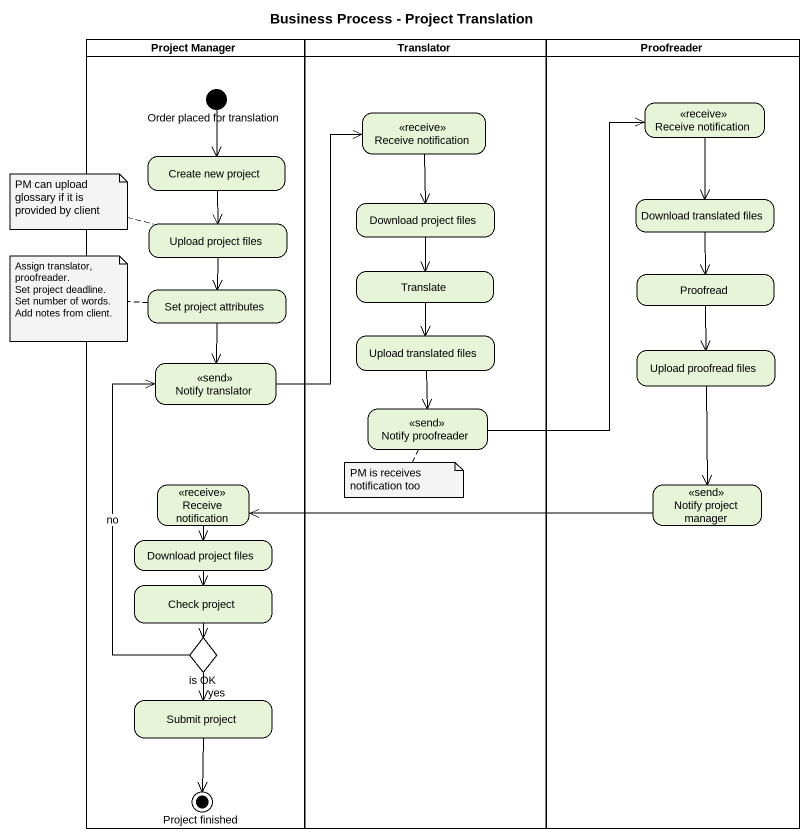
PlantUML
@startuml
title Business Process - Project Translation
hide empty description
state "Project Manager" as Project_Manager <<partition>> {
  state "Order placed for translation" as Order_placed_for_translation <<start>>
  state "Create new project" as Create_new_project
  state "Upload project files" as Upload_project_files
  state "Set project attributes" as Set_project_attributes
  state "Notify translator" as Notify_translator <<send>>
  state "Receive notification" as Receive_notification_3 <<receive>>
  state "Download project files" as Download_project_files_2
  state "Check project" as Check_project
  state "is OK" as is_OK <<choice>>
  state "Submit project" as Submit_project
  state "Project finished" as Project_finished <<end>>
}
state Translator <<partition>> {
  state "Receive notification" as Receive_notification <<receive>>
  state "Download project files" as Download_project_files
  state Translate
  state "Upload translated files" as Upload_translated_files
  state "Notify proofreader" as Notify_proofreader <<send>>
}
state Proofreader <<partition>> {
  state "Receive notification" as Receive_notification_2 <<receive>>
  state "Download translated files" as Download_translated_files
  state Proofread
  state "Upload proofread files" as Upload_proofread_files
  state "Notify project manager" as Notify_project_manager <<send>>
}
Order_placed_for_translation --> Create_new_project
Receive_notification --> Download_project_files
Receive_notification_2 --> Download_translated_files
Create_new_project --> Upload_project_files
Download_project_files --> Translate
Download_translated_files --> Proofread
Upload_project_files --> Set_project_attributes
Set_project_attributes --> Notify_translator
Translate --> Upload_translated_files
Proofread --> Upload_proofread_files
Upload_translated_files --> Notify_proofreader
Notify_translator -up-> Receive_notification
Upload_proofread_files --> Notify_project_manager
Notify_proofreader -up-> Receive_notification_2
Receive_notification_3 --> Download_project_files_2
Notify_project_manager -left-> Receive_notification_3
Download_project_files_2 --> Check_project
Check_project --> is_OK
is_OK -up-> Notify_translator : no
is_OK --> Submit_project : yes
Submit_project --> Project_finished
note left of Upload_project_files : PM can upload glossary if it is provided by client
note left of Set_project_attributes
  Assign translator, proofreader.
  Set project deadline.
  Set number of words.
  Add notes from client.
end note
note bottom of Notify_proofreader : PM is receives notification too
@enduml
